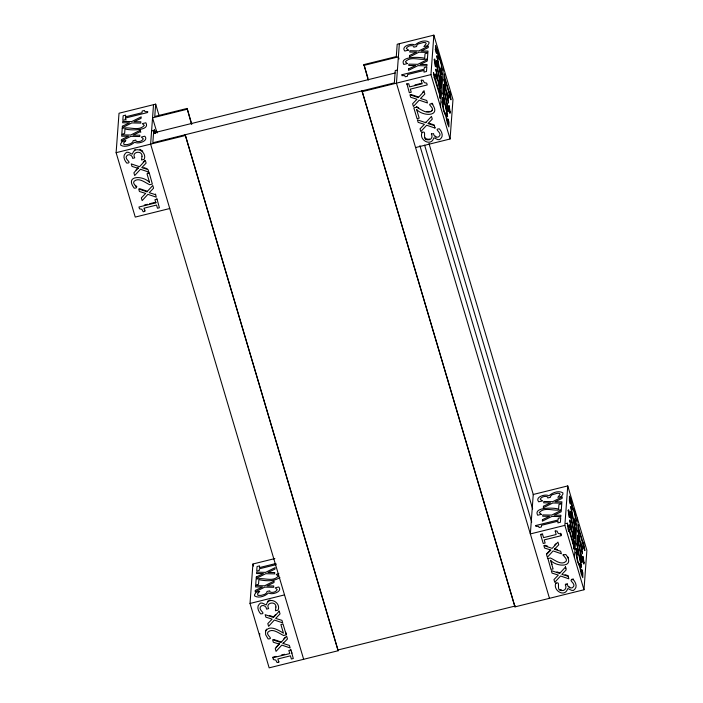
<?xml version="1.0" encoding="UTF-8"?>
<svg xmlns="http://www.w3.org/2000/svg" width="703" height="703" viewBox="0 0 703 703"><rect width="100%" height="100%" fill="white"/><g stroke="black" fill="none" stroke-linecap="round" stroke-linejoin="round"><path stroke-width="1.05" d="M422.002 132.603C418.803 139.932 430.702 146.611 433.54 138.596C433.373 135.679 438.487 142.34 440.807 138.57C443.707 135.846 441.616 131.268 439.366 128.816C433.153 128.877 441.844 132.445 439.709 135.732C438.057 138.834 433.531 136.742 433.514 133.588L431.414 134.106C433.206 136.997 431.001 140.38 427.67 139.792C421.431 140.134 427.503 129.501 422.002 132.603L422.046 131.979M555.95 582.743C552.373 590.177 564.307 597.673 567.444 589.369C567.277 586.443 572.391 593.104 574.711 589.342C577.611 586.618 575.52 582.031 573.27 579.58L573.323 578.956L571.548 579.395M169.748 208.527L135.248 217.078L116.118 152.683L119.018 113.236L155.671 104.149L159.106 115.714M125.459 118.034L125.336 119.695L122.823 120.318L123.157 115.74L125.67 115.116L125.547 116.821L142.041 112.726L142.164 111.03L144.414 110.476L145.029 111.715L147.709 111.557L147.639 112.533L125.459 118.034L126.057 120.046M140.213 130.301L140.108 131.751L133.078 135.161L139.853 135.187L139.756 136.531L130.846 136.356L121.303 141.11L121.408 139.66L128.5 136.215L121.663 136.189L121.76 134.853L130.732 135.02L140.213 130.301L140.811 132.313M138.227 168.351L131.997 166.418L131.25 163.896L139.528 166.716L145.319 160.407L146.127 163.122L141.76 167.63L148.052 169.59L148.79 172.094L140.459 169.265L134.704 175.539L133.895 172.824L138.271 167.727L136.11 169.959M155.539 194.037L156.242 197.165L147.902 194.336L142.155 200.61L141.347 197.894L145.67 193.422L139.44 191.488L138.693 188.966L146.971 191.787L147.015 191.163L139.774 188.694M153.518 104.677L150.618 144.133L303.652 659.291M149.141 173.272L146.989 173.808L149.546 182.411C143.025 175.24 124.343 175.196 134.229 188.184C140.538 188.149 131.584 184.529 134.106 181.277C138.807 176.963 145.178 182.771 149.721 184.731L152.349 184.081L149.185 172.648L147.753 173M151.584 130.978L153.746 130.442L152.841 142.771L394.357 82.866L395.262 70.537L397.415 70.01M155.671 104.149L154.765 116.47L187.112 108.447L191.796 124.22M156.251 132.507L156.356 131.048L157.173 132.946M156.901 198.606L159.388 207.772L157.472 208.246L156.532 205.074L143.957 208.193L144.897 211.366L143.184 211.788L141.848 209.274L139.493 208.826L138.948 207.007L155.864 202.816L155.908 202.183L149.563 203.756M338.152 650.732L185.179 134.748L338.152 650.732L269.152 667.85L250.022 603.455L252.922 564.008L274.873 558.56M191.427 123.992L187.112 108.447M259.583 635.653L259.741 633.517M278.845 661.505L278.801 662.129L277.087 662.56L275.752 660.038L273.397 659.599L272.905 657.147L276.068 656.365M283.151 642.841L283.107 643.465L289.399 645.424L290.146 647.929L281.806 645.099L276.051 651.373L275.251 648.658L279.618 643.561L276.015 647.287M278.801 662.129L277.861 658.957L290.436 655.837L291.376 659.01L293.292 658.535L290.805 649.379M514.983 606.874L362.01 90.889L514.983 606.874L583.982 589.764L586.882 550.317L567.752 485.922L533.252 494.473L530.352 533.928L564.861 525.369L567.752 485.922M368.249 80.133L363.943 64.597L396.29 56.574L397.195 44.245L433.848 35.15L452.978 99.545L450.078 138.992L415.578 147.551M399.348 43.709L396.448 83.156L549.482 598.323M406.791 84.175L408.707 83.701L409.647 86.873L422.222 83.754L421.282 80.581L422.995 80.151L424.331 82.673L426.686 83.112L427.231 84.94L410.324 89.132L411.246 92.234L409.331 92.708L406.835 83.543M416.466 107.216L413.83 107.867L417.037 118.675L419.19 118.139L416.633 109.527C423.153 116.698 441.844 116.742 431.958 103.763C425.64 103.798 434.603 107.418 432.073 110.661C427.371 114.984 421 109.167 416.466 107.216L416.51 106.584L418.698 107.814M418.276 97.612L424.032 91.337L424.84 94.053L420.508 98.517L426.739 100.459L427.486 102.972L419.208 100.16L413.417 106.469L412.608 103.754L416.976 99.246L410.684 97.286L409.946 94.782L418.276 97.612L418.32 96.979L410.912 94.466M421.282 80.581L421.325 79.949M434.981 127.419L434.937 128.043L426.659 125.222L420.86 131.531L420.051 128.816L424.427 124.317L418.136 122.348L417.389 119.844L425.728 122.682L425.772 122.05M425.596 138.957L425.122 137.744M450.078 138.992L430.957 74.597L433.848 35.15M431.958 103.763L432.002 103.139L432.907 104.36M431.414 134.106L431.466 133.482M434.937 128.043L434.234 124.897M435.895 137.067L435.359 136.118M440.869 87.893L440.974 86.443L438.197 80.124L435.851 69.21L437.547 78.745L435.509 73.991L435.394 75.449L438.154 81.715L440.509 92.699L438.804 83.095L440.869 87.893L439.428 88.253M440.517 106.794L443.417 67.347M547.734 558.63L550.37 557.98C554.904 559.94 561.275 565.757 565.977 561.433C568.499 558.182 559.544 554.562 565.862 554.526C575.748 567.514 557.057 567.47 550.537 560.3L553.094 568.903L550.941 569.439L547.778 558.006M561.179 535.08L560.634 533.252L561.135 535.704L544.227 539.895L545.141 543.006L543.226 543.481L540.695 534.939L542.611 534.465L543.551 537.637L556.126 534.526L555.229 530.721M554.412 549.289L558.736 544.816L557.936 542.101L552.18 548.375L543.841 545.546L544.588 548.05L550.88 550.01L546.512 554.518L547.321 557.233L553.112 550.924L561.389 553.744L560.643 551.231L554.412 549.289L554.456 548.665L557.576 549.632M565.019 574.702L568.138 575.669L568.841 578.815L560.563 575.994L554.764 582.304L553.955 579.588L558.323 575.08L552.04 573.121L551.293 570.616L559.623 573.446L559.676 572.822L556.89 571.873M563.191 555.194L563.235 554.562L563.226 555.317M567.365 523.199L568.103 529.315L568.727 531.415L568.859 529.711L573.428 545.106L574 549.148L574.333 544.579L573.639 542.233L573.516 543.894L567.365 523.199L565.933 523.559M574.413 543.463L572.708 533.858L574.764 538.665L574.878 537.206L572.101 530.897L569.755 519.983L571.442 529.517L569.404 524.763L569.298 526.213L572.057 532.479L574.413 543.463L572.98 543.823M574.421 557.567L577.321 518.12M576.495 548.551L576.39 550.01L579.167 556.319L581.504 567.233L579.817 557.699L581.856 562.453L581.961 560.994L579.21 554.737L576.847 543.744L578.551 553.349L576.495 548.551L575.063 548.911M582.84 549.025L582.954 547.567L580.195 541.31L577.831 530.317L579.544 539.922L577.479 535.124L577.374 536.582L580.151 542.892L582.488 553.806L580.801 544.271L582.84 549.025L581.407 549.377M583.516 542.373L583.393 544.069L578.824 528.682L578.253 524.64L577.919 529.21L578.613 531.556L578.736 529.895L584.878 550.59L583.516 542.373L582.084 542.734M154.906 132.893L155.653 133.535M265.576 630.846L266.534 629.141M431.317 110.907L432.117 110.037M143.192 162.147L144.642 160.574M146.971 191.787L152.771 185.478L153.57 188.193L149.203 192.701L155.495 194.661M422.635 92.278L424.076 90.705M425.728 122.682L431.475 116.399L432.283 119.123L427.96 123.587L434.19 125.529M273.476 616.865L275.646 614.492M283.819 638.772L285.269 637.199M554.386 545.396L555.818 543.832M559.623 573.446L565.379 567.172L566.187 569.887L561.855 574.36L568.086 576.293M283.107 643.465L287.474 638.965L286.666 636.241L280.875 642.56L272.597 639.739L273.344 642.252L279.574 644.194M546.556 553.894L550.194 550.141M267.535 601.469L268.195 600.889M279.908 577.471C273.827 581.776 265.796 581.038 258.871 579.676L258.537 584.29L255.707 584.993L256.129 579.202C262.992 576.926 272.738 582.594 278.203 576.188L276.244 574.404L278.871 573.753M134.291 150.117L135.161 149.634M269.064 600.397L270.163 600.037M187.051 109.273L152.551 117.832L156.927 132.551M363.882 65.414L398.381 56.855L399.005 58.964M435.21 49.518L436.642 49.166L438.83 59.263C439.296 56.17 440.544 62.18 440.851 63.085C442.626 66.908 439.867 68.261 441.73 71.398L442.345 69.421L441.238 62.901L435.57 45.344L435.482 50.062L436.449 53.314L436.124 48.498L436.642 49.166M153.562 132.911L395.077 73.007M116.118 152.683L185.126 135.574M361.948 91.715L430.957 74.597M414.937 84.949L421.22 83.385M156.857 199.23L154.941 199.714L155.864 202.816M144.282 205.074L147.454 204.283M275.945 563.498L259.451 567.585L259.574 565.889L257.061 566.513L256.727 571.082L259.24 570.458L259.363 568.797L276.261 564.606M250.022 603.455L284.522 594.896M540.739 534.315L542.654 533.841M555.185 531.345L556.899 530.923L558.235 533.436L560.59 533.885M555.906 583.367C561.407 580.265 555.335 590.907 561.574 590.564C564.904 591.144 567.11 587.77 565.317 584.87L567.409 584.351C567.435 587.506 571.961 589.597 573.613 586.504C575.748 583.218 567.057 579.65 573.27 579.58M290.761 650.003L288.845 650.477L289.768 653.579L272.852 657.78M565.37 584.246L567.462 583.727M281.358 655.055L284.522 654.265M337.791 650.02L515.466 605.951M428.522 139.168L429.48 138.992M430.016 111.478L426.87 111.478M426.282 138.755L427.714 139.168M560.186 589.518L561.618 589.931M429.041 123.289L433.197 124.58M143.904 167.657L147.05 168.641M544.816 545.238L547.593 546.178M269.337 615.45L272.439 616.505M273.678 639.458L280.919 641.927M139.871 149.335L140.943 149.774M569.263 586.882L569.843 587.207M136.9 186.761L135.371 185.328M141.944 150.424L142.788 151.294M567.927 556.934L568.375 558.112M155.794 132.322L154.335 129.387L154.159 131.909M564.861 525.369L583.982 589.764M565.423 566.548L565.959 568.358M429.015 143.588L533.331 494.736M551.442 562.541L552.004 564.456M424.612 145.169L532.672 508.937M419.902 145.706L531.714 522.092M363.943 64.597L368.003 78.261M153.746 130.442L154.678 133.596M285.717 632.252L286.297 634.22M291.367 651.277L291.93 653.166M252.922 564.008L253.537 566.082M144.475 209.151L144.95 210.742M434.217 77.541L439.524 94.334L440.096 98.376L440.43 93.807L439.735 91.46L439.612 93.13L433.461 72.435L434.217 77.541M450.236 93.701L450.983 99.817L444.832 79.123L444.709 80.783L444.015 78.446L444.349 73.868L444.92 77.919L449.489 93.306L449.621 91.601L450.236 93.701M442.108 101.997L443.602 110.881L445.887 116.232L447.354 123.333L448.874 126.9L448.962 122.19L447.996 118.939L448.119 123.728L445.614 112.99L445.227 114.123L443.593 109.167L442.908 104.589L443.681 104.106L442.714 100.854L442.108 101.997M576.249 520.185L575.634 522.162L574.667 518.911L575.441 518.427L574.746 513.849L573.121 508.902L572.734 510.026L570.23 499.288L570.353 504.077L569.386 500.826L569.474 496.116L570.994 499.684L572.462 506.784L574.746 512.135L576.249 520.185M576.012 552.769L577.506 561.644L579.79 567.005L581.249 574.096L582.778 577.673L582.866 572.963L581.899 569.702L582.022 574.492L579.518 563.762L579.131 564.887L577.497 559.931L576.812 555.361L577.585 554.878L576.618 551.618L576.012 552.769M434.252 59.65L435.465 66.715L435.157 62.005L436.827 66.53L441.027 85.687L441.449 79.905L440.667 77.268L440.333 81.873L437.064 65.783L434.665 58.964L434.252 59.65M450.201 111.847L449.973 113.341L447.38 106.461L444.111 90.379L443.778 94.984L442.995 92.348L443.417 86.557L447.618 105.714L449.287 110.248L448.98 105.538L450.201 111.847M568.156 510.413L569.368 517.478L569.061 512.777L570.731 517.303L574.931 536.459L575.353 530.668L574.571 528.032L574.237 532.646L570.968 516.556L568.56 509.728L568.156 510.413M584.105 562.611L583.877 564.114L581.284 557.233L578.015 541.143L577.681 545.756L576.899 543.12L577.321 537.329L581.522 556.486L583.191 561.012L582.884 556.31L584.105 562.611M142.015 156.233L141.523 160.003L144.177 159.344C147.375 152.006 135.486 145.336 132.647 153.351C132.814 156.268 127.691 149.607 125.371 153.368C122.471 156.092 124.572 160.679 126.812 163.131C133.034 163.061 124.334 159.493 126.47 156.207C128.131 153.113 132.647 155.205 132.674 158.36L134.765 157.841C130.986 151.813 142.331 149.783 142.015 156.233M275.919 606.997L275.427 610.766L278.08 610.107C281.279 602.779 269.381 596.1 266.542 604.114C266.709 607.032 261.595 600.371 259.275 604.141C256.375 606.865 258.467 611.443 260.716 613.904C266.929 613.833 258.238 610.266 260.374 606.979C262.026 603.877 266.551 605.977 266.578 609.123L268.669 608.605C264.89 602.576 276.235 600.547 275.919 606.997M122.225 128.429L121.804 134.22L124.633 133.517L124.967 128.913C128.913 130.433 150.785 131.206 145.846 122.77L142.34 123.64L144.3 125.415C138.834 131.821 129.088 126.162 122.225 128.429M122.392 126.232L122.287 127.682L131.83 122.928L140.741 123.104L140.837 121.76L134.062 121.733L141.092 118.324L141.198 116.874L131.716 121.593L122.744 121.426L122.647 122.761L129.493 122.797L122.392 126.232M125.74 140.67L123.631 142.981L124.079 144.633L127.243 144.607L130.67 143.64L132.788 142.094L133.069 140.732L135.811 140.055L135.995 141.171C138.333 142.331 142.217 141.277 143.315 138.869L141.338 137.059L144.827 136.189C149.177 140.925 137.92 144.537 134.633 142.182C131.347 145.398 124.747 147.832 120.644 145.134L120.714 143.746L122.26 141.531L125.74 140.67M255.312 590.423L255.198 591.882L264.75 587.128L273.66 587.304L273.757 585.951L266.982 585.924L274.012 582.523L274.117 581.065L264.636 585.792L255.664 585.617L255.567 586.961L262.404 586.987L255.312 590.423M256.296 576.996L256.191 578.455L265.734 573.701L274.645 573.876L274.741 572.523L267.966 572.497L274.996 569.096L275.101 567.637L265.62 572.365L256.648 572.189L256.551 573.534L263.397 573.56L256.296 576.996M259.644 591.434L257.535 593.745L257.975 595.397L261.138 595.371L264.574 594.413L266.692 592.866L266.973 591.495L269.715 590.819L269.899 591.944C272.237 593.095 276.121 592.04 277.219 589.641L275.242 587.822L278.731 586.961C283.072 591.698 271.824 595.309 268.537 592.945C265.251 596.162 258.651 598.596 254.548 595.907L254.618 594.51L256.156 592.304L259.644 591.434M402.019 74.72L401.949 75.696L404.629 75.537L405.244 76.776L407.485 76.223L407.617 74.518L424.102 70.432L423.979 72.128L426.493 71.504L426.826 66.934L424.313 67.558L424.19 69.219L402.019 74.72M407.318 63.542L403.812 64.483C398.865 56.038 420.737 56.811 424.682 58.34L425.025 53.727L427.846 53.033L427.424 58.815C420.57 61.091 410.824 55.423 405.35 61.829L407.318 63.542M408.32 50.124L404.823 51.064C400.482 46.319 411.738 42.716 415.016 45.071C418.303 41.855 424.902 39.421 429.015 42.11L428.944 43.507L427.398 45.713L423.909 46.583L426.238 43.56L425.579 42.619L423.399 42.496L418.206 43.973L416.87 45.15L416.58 46.521L413.839 47.198L413.663 46.082C411.325 44.922 407.432 45.976 406.334 48.375L408.32 50.124M408.557 68.92L408.452 70.379L417.934 65.651L426.906 65.827L427.011 64.483L420.166 64.456L427.266 61.02L427.371 59.57L417.819 64.325L408.909 64.14L408.812 65.493L415.587 65.52L408.557 68.92M409.55 55.493L409.436 56.952L418.918 52.224L427.899 52.4L427.995 51.055L421.15 51.029L428.25 47.593L428.355 46.143L418.803 50.897L409.893 50.721L409.796 52.066L416.58 52.092L409.55 55.493M436.493 60.563L436.387 62.022L439.138 68.288L441.502 79.272L439.797 69.667L441.853 74.465L441.959 73.015L439.182 66.697L436.844 55.783L438.531 65.317L436.493 60.563M442.591 97.787L442.486 99.237L445.263 105.547L447.6 116.461L445.913 106.935L447.952 111.68L448.057 110.23L445.307 103.965L442.943 92.981L444.648 102.585L442.591 97.787M443.575 84.36L443.47 85.81L446.247 92.128L448.593 103.033L446.897 93.508L448.936 98.253L449.05 96.803L446.291 90.538L443.936 79.553L445.64 89.158L443.575 84.36M535.923 525.493L535.853 526.468L538.533 526.301L539.148 527.549L541.389 526.986L541.521 525.29L558.006 521.195L557.883 522.9L560.396 522.276L560.73 517.707L558.217 518.322L558.094 519.992L535.923 525.493M541.222 514.315L537.707 515.246C532.769 506.81 554.641 507.584 558.586 509.104L558.929 504.499L561.75 503.796L561.328 509.587C554.474 511.854 544.728 506.195 539.254 512.601L541.222 514.315M542.224 500.888L538.726 501.828C534.385 497.091 545.642 493.48 548.92 495.835C552.207 492.618 558.806 490.193 562.918 492.882L562.848 494.271L561.302 496.485L557.813 497.346L560.142 494.332L559.483 493.383L557.303 493.269L552.11 494.745L550.774 495.923L550.484 497.285L547.742 497.97L547.567 496.845C545.22 495.694 541.336 496.74 540.238 499.148L542.224 500.888M542.461 519.693L542.356 521.143L551.837 516.424L560.809 516.591L560.906 515.255L554.069 515.229L561.161 511.793L561.275 510.334L551.723 515.088L542.813 514.912L542.716 516.257L549.491 516.283L542.461 519.693M543.445 506.265L543.34 507.724L552.822 502.997L561.794 503.163L561.899 501.828L555.054 501.801L562.154 498.365L562.259 496.907L552.707 501.661L543.797 501.485L543.7 502.83L550.484 502.856L543.445 506.265M570.397 511.336L570.282 512.795L573.042 519.051L575.405 530.036L573.692 520.431L575.757 525.238L575.862 523.779L573.086 517.47L570.748 506.555L572.435 516.09L570.397 511.336M265.532 631.47L265.664 634.739L268.133 638.948C274.442 638.913 265.488 635.292 268.01 632.05C272.711 627.726 279.082 633.544 283.625 635.503L286.253 634.844L283.045 624.044L280.892 624.572L283.45 633.183C278.783 630.257 269.196 624.238 265.532 631.47M279.223 611.179L273.432 617.489L265.154 614.668L265.901 617.181L272.131 619.123L267.799 623.596L268.608 626.311L274.363 620.037L282.694 622.867L281.956 620.362L275.664 618.403L280.031 613.895L279.223 611.179"/></g></svg>
